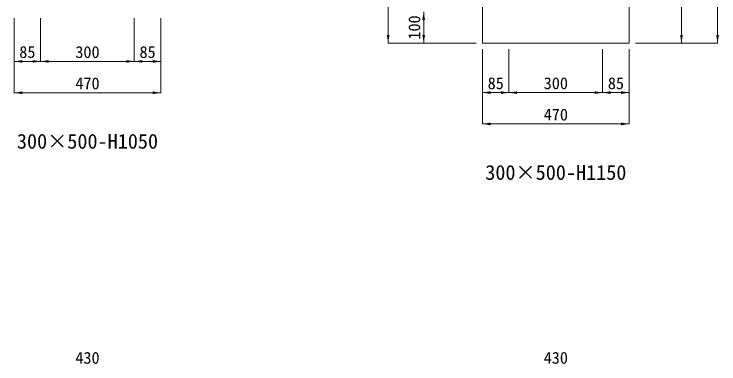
# Model space of a CAD drawing. Units: millimetres at full size, sheet at 1:40. Extents: x 69750 to 116230, y -28801 to 513.
# Drawn here: x 87347 to 89605, y -24713 to -23591 of the extents above; entities that cross this region are included whole.
import ezdxf
from ezdxf.enums import TextEntityAlignment as Align

# ---------------------------------------------------------------- set-up
doc = ezdxf.new("R2010")
doc.units = ezdxf.units.MM
doc.header["$LTSCALE"] = 40
doc.layers.add('寸法線', color=7, linetype='Continuous', lineweight=9)
doc.layers.add('本体', color=7, linetype='Continuous', lineweight=20)
doc.layers.add('文字', color=7, linetype='Continuous')
doc.styles.add('ＭＳ ゴシック', font='')
doc.styles.get('ＭＳ ゴシック').set_extended_font_data('MS Gothic')

# ---------------------------------------------------------------- blocks, each defined once
blk = doc.blocks.new('filled_arrow')
at = {"color": 0, "linetype": 'Continuous', "lineweight": -2}
blk.add_solid([(7.5, 1.25), (0, 0), (7.5, -1.25)], dxfattribs=at)

msp = doc.modelspace()

# ---------------------------------------------------------------- linework, layer by layer
at = {"layer": '寸法線'}
for p, q in [((89600.28, -22435.15), (89600.28, -23684.45)), ((89484.69, -22534.45), (89484.69, -23684.45)), ((88545.35, -23034.45), (88545.35, -23684.45)), ((88659.2, -23684.45), (88659.2, -23584.45)), ((87347.33, -23604.45), (87347.33, -23743.25)), ((87347.33, -23604.45), (87347.33, -23843.72)), ((87432.33, -23604.45), (87432.33, -23743.25)), ((87432.33, -23604.45), (87432.33, -23743.25)), ((87732.33, -23604.45), (87732.33, -23743.25)), ((87732.33, -23604.45), (87732.33, -23743.25)), ((87817.33, -23604.45), (87817.33, -23743.25)), ((87817.33, -23604.45), (87817.33, -23843.72)), ((88827.33, -23684.45), (88545.35, -23684.45)), ((88827.33, -23684.45), (88659.2, -23684.45)), ((89337.33, -23684.45), (89600.28, -23684.45)), ((89407.15, -23684.45), (89484.69, -23684.45)), ((88847.33, -23704.45), (88847.33, -23843.25)), ((88847.33, -23704.45), (88847.33, -23943.72)), ((88932.33, -23704.45), (88932.33, -23843.25)), ((88932.33, -23704.45), (88932.33, -23843.25)), ((89232.33, -23704.45), (89232.33, -23843.25)), ((89232.33, -23704.45), (89232.33, -23843.25)), ((89317.33, -23704.45), (89317.33, -23843.25)), ((89317.33, -23704.45), (89317.33, -23943.72)), ((87347.33, -23743.25), (87432.33, -23743.25)), ((87432.33, -23743.25), (87732.33, -23743.25)), ((87732.33, -23743.25), (87817.33, -23743.25)), ((87347.33, -23843.72), (87817.33, -23843.72)), ((88847.33, -23843.25), (88932.33, -23843.25)), ((88932.33, -23843.25), (89232.33, -23843.25)), ((89232.33, -23843.25), (89317.33, -23843.25)), ((88847.33, -23943.72), (89317.33, -23943.72))]:
    msp.add_line(p, q, dxfattribs=at)
at = {"layer": '本体'}
for p, q in [((88847.32, -22534.45), (88847.33, -23684.45)), ((89317.33, -23684.45), (89317.33, -22534.45)), ((88847.33, -23684.45), (89317.33, -23684.45))]:
    msp.add_line(p, q, dxfattribs=at)

# ---------------------------------------------------------------- block references
at = {"layer": '寸法線', "xscale": 3.47, "yscale": 3.47}
for p, rotation in [((88659.2, -23584.45), 270), ((88545.35, -23684.45), 90), ((88659.2, -23684.45), 90), ((89484.69, -23684.45), 90), ((89600.28, -23684.45), 90), ((87432.33, -23743.25), 180), ((87732.33, -23743.25), 180), ((87817.33, -23743.25), 180), ((87817.33, -23843.72), 180), ((88932.33, -23843.25), 180), ((89232.33, -23843.25), 180), ((89317.33, -23843.25), 180), ((89317.33, -23943.72), 180)]:
    msp.add_blockref('filled_arrow', p, dxfattribs=dict(at, rotation=rotation))
for p in [(87347.33, -23743.25), (87432.33, -23743.25), (87732.33, -23743.25), (87347.33, -23843.72), (88847.33, -23843.25), (88932.33, -23843.25), (89232.33, -23843.25), (88847.33, -23943.72)]:
    msp.add_blockref('filled_arrow', p, dxfattribs=at)

# ---------------------------------------------------------------- texts
at = {"layer": '寸法線', "style": 'ＭＳ ゴシック'}
msp.add_text('100', height=37.98, rotation=90, dxfattribs=at).set_placement((88629.2, -23634.45), align=Align.MIDDLE_CENTER)
for s, p in [('85', (87389.83, -23713.25)), ('300', (87582.33, -23713.25)), ('85', (87774.83, -23713.25)), ('470', (87582.33, -23813.72)), ('85', (88889.83, -23813.25)), ('300', (89082.33, -23813.25)), ('85', (89274.83, -23813.25)), ('470', (89082.33, -23913.72)), ('430', (87582.33, -24693.86)), ('430', (89082.33, -24693.86))]:
    msp.add_text(s, height=37.98, dxfattribs=at).set_placement(p, align=Align.MIDDLE_CENTER)
at = {"layer": '文字', "style": 'ＭＳ ゴシック'}
for s, p in [('300×500-H1050', (87582.33, -23999.37)), ('300×500-H1150', (89082.33, -24099.37))]:
    msp.add_text(s, height=47.47, dxfattribs=at).set_placement(p, align=Align.MIDDLE_CENTER)

doc.saveas('drawing.dxf')
